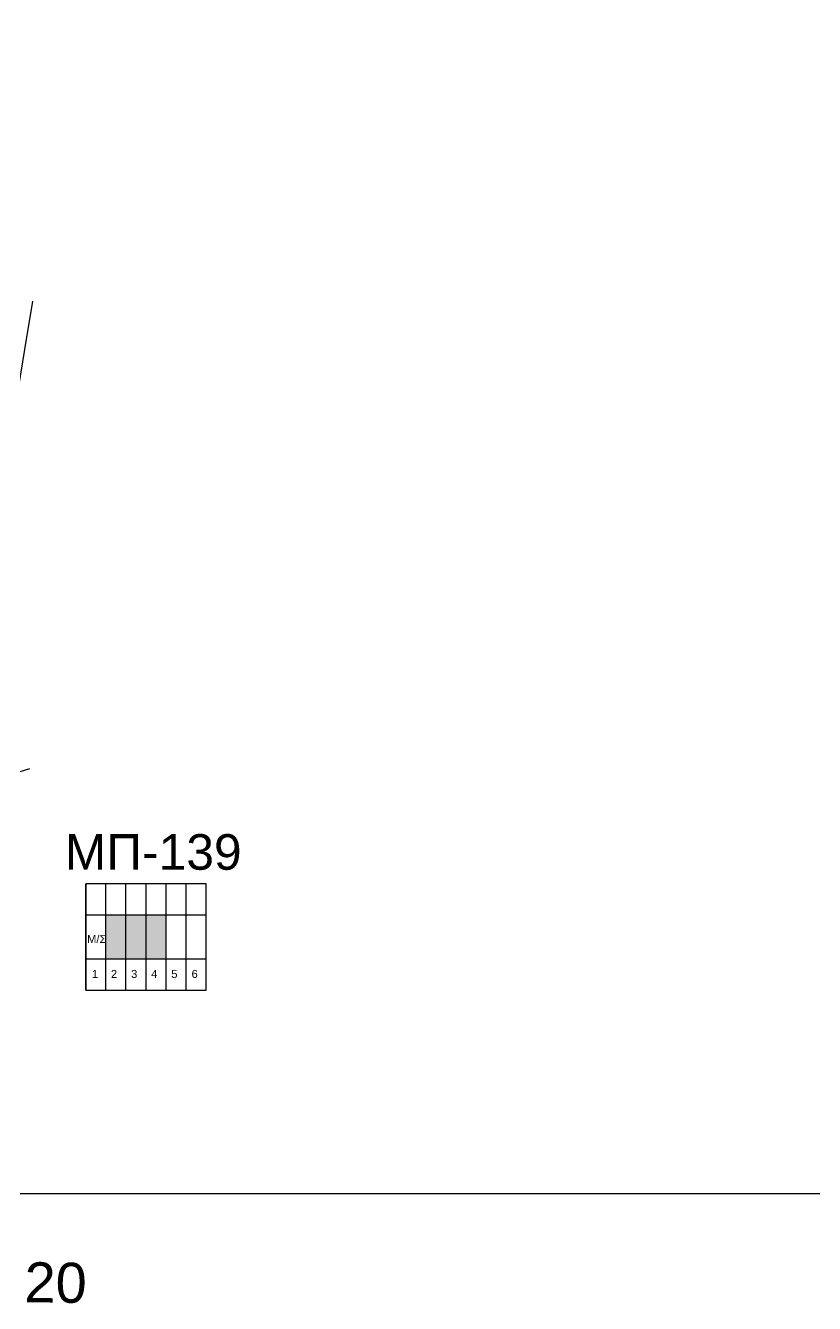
# Model space of a CAD drawing. Header units: millimetres. Extents: x 6950 to 9601, y 853 to 1951.
# Drawn here: x 9018.8 to 9196.1, y 873.4 to 1160.8 of the extents above; entities that cross this region are included whole.
import ezdxf
from ezdxf.enums import TextEntityAlignment as Align

# ---------------------------------------------------------------- set-up
doc = ezdxf.new("R2010")
doc.units = ezdxf.units.MM
for name, color, linetype in [('Άγνωστα', 7, 'Continuous'), ('Ασφαλειοκιβώτια Χ.Τ 6 αναχωρήσεων', 7, 'Continuous'), ('Ασφαλειοκιβώτια Χ.Τ 9 αναχωρήσεων', 7, 'Continuous'), ('Επιγραφές - Σχήματα', 7, 'Continuous'), ('Υπόβαθρο ΔΕΗ', 7, 'Continuous')]:
    doc.layers.add(name, color=color, linetype=linetype)
doc.styles.add('arial', font='ARIAL.TTF')
doc.styles.get("Standard").update_dxf_attribs({"font": 'ARIAL.TTF'})

# ---------------------------------------------------------------- blocks, each defined once
blk = doc.blocks.new('ΑΣΦΑΛΕΙΟΚΙΒΩΤΙΟ ΥΠΟΣΤΑΘΜΟΥ 6 ΑΝΑΧΩΡΗΣΕΩΝ')
at = {"layer": 'Ασφαλειοκιβώτια Χ.Τ 6 αναχωρήσεων', "ltscale": 40}
for p, q in [((-23.91, 27), (23.91, 27)), ((-9.83, 27), (-9.83, -27)), ((9.83, 27), (9.83, -27)), ((-23.91, 18), (23.91, 18)), ((-23.91, 9), (23.91, 9)), ((-23.91, 0), (23.91, 0)), ((-23.91, -9), (23.91, -9)), ((-23.91, -18), (23.91, -18))]:
    blk.add_line(p, q, dxfattribs=at)
at = {"layer": 'Ασφαλειοκιβώτια Χ.Τ 6 αναχωρήσεων'}
blk.add_lwpolyline([(-23.91, -27), (23.91, -27), (23.91, 27), (-23.91, 27)], close=True, dxfattribs=at)
for s, p in [('1', (-18.47, 24.34)), ('2', (-18.47, 15.77)), ('3', (-18.47, 6.7)), ('4', (-18.47, -2.33)), ('5', (-18.47, -11.34)), ('6', (-18.47, -20.47))]:
    blk.add_text(s, height=3.6, rotation=270, dxfattribs=at).set_placement(p)
at = {"layer": 'Ασφαλειοκιβώτια Χ.Τ 6 αναχωρήσεων', "ltscale": 40}
for tag, height, p in [('ΟΝΟΜΑ', 5, (-0.27, 31.68)), ('ΚΕΙΜΕΝΟ 1', 2, (16.95, 22.41)), ('ΚΕΙΜΕΝΟ 2', 2, (16.95, 13.71)), ('ΚΕΙΜΕΝΟ 3', 2, (16.95, 4.31)), ('ΚΕΙΜΕΝΟ 4', 2, (16.95, -4.67)), ('ΚΕΙΜΕΝΟ 5', 2, (16.95, -13.51)), ('ΚΕΙΜΕΝΟ 6', 2, (16.95, -22.43)), ('ΣΧ', 2, (-0.21, -29.21))]:
    blk.add_attdef(tag, text='', height=height, dxfattribs=at).set_placement(p, align=Align.MIDDLE_CENTER)

msp = doc.modelspace()

# ---------------------------------------------------------------- hatches: boundary and pattern name
at = {"layer": 'Ασφαλειοκιβώτια Χ.Τ 9 αναχωρήσεων', "ltscale": 40}
for color, points in [(5, [(9041.38, 960.78), (9036.88, 960.78), (9036.88, 950.96), (9041.38, 950.96)]), (30, [(9045.88, 960.78), (9041.38, 960.78), (9041.38, 950.96), (9045.88, 950.96)]), (27, [(9045.96, 950.92), (9050.46, 950.92), (9050.46, 960.75), (9045.96, 960.75)])]:
    msp.add_hatch(color=color, dxfattribs=at).paths.add_polyline_path(points)

# ---------------------------------------------------------------- linework, layer by layer
at = {"layer": 'Επιγραφές - Σχήματα'}
msp.add_lwpolyline([(6992.76, 898.14), (9488.75, 898.14), (9488.75, 1914.05), (6992.76, 1914.05)], close=True, dxfattribs=at)
at = {"layer": 'Υπόβαθρο ΔΕΗ'}
msp.add_lwpolyline([(9019.67, 993.62), (9002.42, 988.26), (9018.67, 1087.93), (9020.44, 1098.84)], dxfattribs=at)

# ---------------------------------------------------------------- block references
at = {"layer": 'Ασφαλειοκιβώτια Χ.Τ 6 αναχωρήσεων', "xscale": 0.5, "yscale": 0.5, "zscale": 0.5, "rotation": 90}
msp.add_blockref('ΑΣΦΑΛΕΙΟΚΙΒΩΤΙΟ ΥΠΟΣΤΑΘΜΟΥ 6 ΑΝΑΧΩΡΗΣΕΩΝ', (9045.88, 955.87), dxfattribs=at)

# ---------------------------------------------------------------- texts
at = {"ltscale": 40, "insert": (9027.63, 978.96), "char_height": 8, "width": 46.4484, "attachment_point": 1, "style": 'arial'}
msp.add_mtext('MΠ-139', dxfattribs=at)
at = {"ltscale": 40, "insert": (9018.64, 882.74), "char_height": 9, "width": 94.4586, "attachment_point": 1, "rotation": 359.1724, "style": 'arial'}
msp.add_mtext('20', dxfattribs=at)
at = {"layer": 'Άγνωστα', "ltscale": 40, "insert": (9032.63, 956.29), "char_height": 1.8, "width": 34.5395, "attachment_point": 1, "rotation": 0.2176, "style": 'arial'}
msp.add_mtext('Μ/Σ', dxfattribs=at)

doc.saveas('drawing.dxf')
